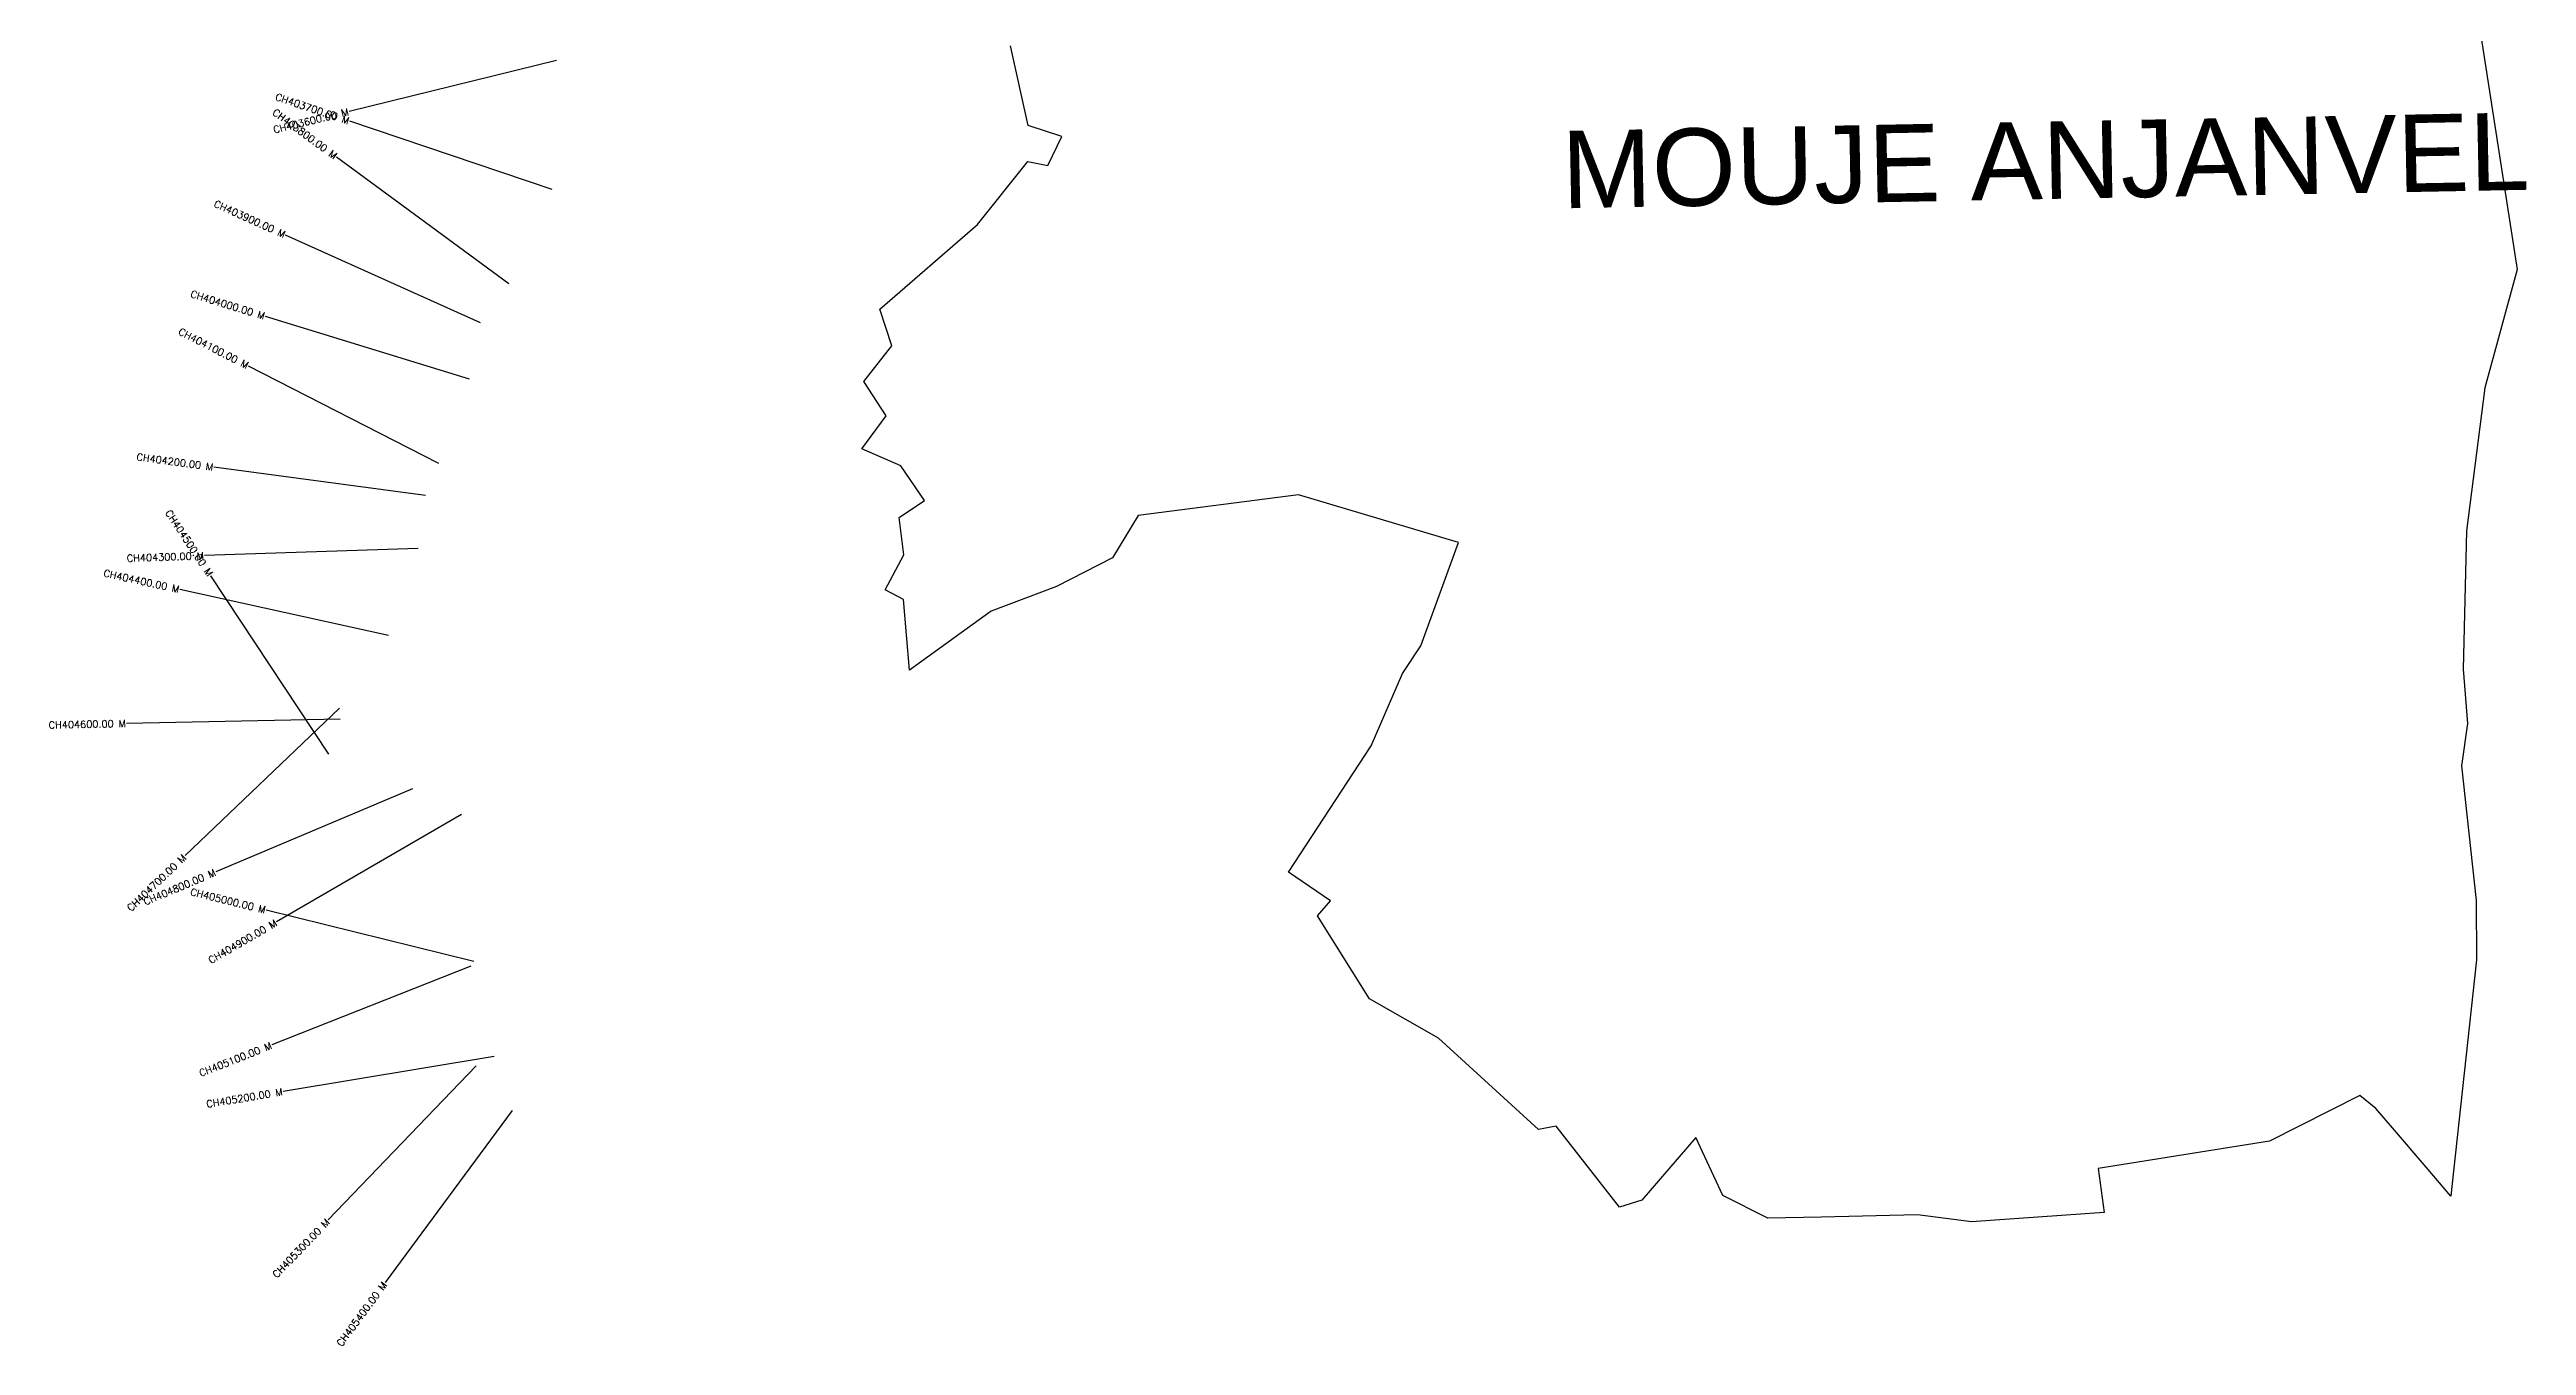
# Model space of a CAD drawing. Header units: metres. Extents: x 302061 to 305538, y 1941225 to 1945691.
# Drawn here: x 302061 to 305538, y 1941225 to 1943045 of the extents above; entities that cross this region are included whole.
import ezdxf
from ezdxf.enums import TextEntityAlignment as Align

# ---------------------------------------------------------------- set-up
doc = ezdxf.new("R2010")
doc.units = ezdxf.units.M
for name, color, linetype in [('CS', 134, 'Continuous'), ('CSMark', 6, 'Continuous'), ('VILLAGE NAME', 250, 'Continuous')]:
    doc.layers.add(name, color=color, linetype=linetype)
doc.styles.get("Standard").update_dxf_attribs({"font": 'simplex.shx'})

msp = doc.modelspace()

# ---------------------------------------------------------------- linework, layer by layer
at = {"color": 6, "flags": 128}
msp.add_lwpolyline([(305474.7, 1943061), (305525.3, 1942735.8), (305479.8, 1942569.8), (305454.1, 1942369), (305449.7, 1942174.7), (305455.6, 1942098.2), (305447.3, 1942038.9), (305467.9, 1941849.8), (305468.1, 1941766.3), (305433.7, 1941447.9), (305432.3, 1941434.6), (305397.6, 1941475.2), (305350.3, 1941530.4), (305327, 1941557.6), (305304.5, 1941575.7), (305177.5, 1941511.7), (304936.9, 1941473.2), (304945.7, 1941411.4), (304759, 1941398.5), (304683.3, 1941408.1), (304548, 1941405), (304473.2, 1941403.4), (304409.9, 1941435.3), (304372.2, 1941516.7), (304296.2, 1941428.8), (304265.1, 1941419.1), (304176.1, 1941532.6), (304151.4, 1941527.9), (304010.7, 1941656.1), (303914, 1941711.4), (303841, 1941828), (303859.4, 1941849.4), (303800, 1941889.5), (303916.5, 1942066.8), (303960.5, 1942168.5), (303986.2, 1942207.4), (304038.7, 1942352.3), (303814.4, 1942419.4), (303589.3, 1942390.3), (303553.3, 1942330.9), (303474.6, 1942290.6), (303382.8, 1942256.2), (303268.2, 1942173.3), (303259.8, 1942272.2), (303234, 1942286), (303260.2, 1942335.1), (303253.6, 1942387.7), (303289, 1942411.4), (303255.8, 1942459.9), (303200.9, 1942484.1), (303235.1, 1942530.5), (303203.7, 1942578.4), (303243.2, 1942628.7), (303226.5, 1942680.2), (303363.7, 1942798.8), (303434.3, 1942887.6), (303462.5, 1942881.7), (303481.8, 1942922.5), (303434.8, 1942938), (303409.7, 1943049.7)], dxfattribs=at)
at = {"layer": 'CS'}
for p, q in [((302772.6, 1943029.1), (302481.2, 1942957.7)), ((302766.3, 1942848.1), (302482, 1942943.9)), ((302705.4, 1942715.9), (302463.6, 1942893.5)), ((302665.6, 1942661), (302392, 1942784.2)), ((302650.4, 1942581.7), (302363.6, 1942669.9)), ((302607.2, 1942463.4), (302340.1, 1942599.9)), ((302588.6, 1942418.3), (302291.3, 1942458.3)), ((302578.1, 1942344.1), (302278.3, 1942334)), ((302536.6, 1942221.9), (302243.6, 1942286.3)), ((302452.6, 1942055.4), (302287.1, 1942305.6)), ((302467.9, 1942119.8), (302250.8, 1941912.7)), ((302468.6, 1942104.5), (302168.7, 1942098.3)), ((302570.3, 1942006.6), (302293.9, 1941889.9)), ((302638.8, 1941970.3), (302379.4, 1941819.7)), ((302656.1, 1941764.2), (302364.9, 1941836.1)), ((302651.9, 1941757.3), (302372.9, 1941646.8)), ((302684.8, 1941630.4), (302388.8, 1941581.5)), ((302659.8, 1941617.3), (302452, 1941401)), ((302709.9, 1941554.6), (302531.8, 1941313.2))]:
    msp.add_line(p, q, dxfattribs=at)

# ---------------------------------------------------------------- texts
at = {"layer": 'CSMark'}
for s, rotation, p in [('CH403700.00 M', 341.3803, (302481, 1942944.2)), ('CH403800.00 M', 323.6974, (302462.8, 1942894.1)), ('CH403600.00 M', 13.7714, (302480.2, 1942957.5)), ('CH403900.00 M', 335.7671, (302391.1, 1942784.6)), ('CH404000.00 M', 342.8941, (302362.7, 1942670.2)), ('CH404100.00 M', 332.9225, (302339.2, 1942600.4)), ('CH404200.00 M', 352.3279, (302290.3, 1942458.4)), ('CH404500.00 M', 303.5007, (302286.5, 1942306.4)), ('CH404300.00 M', 1.9373, (302277.3, 1942333.9)), ('CH404400.00 M', 347.6029, (302242.6, 1942286.5)), ('CH404600.00 M', 1.1863, (302167.7, 1942098.3)), ('CH404700.00 M', 43.6439, (302250.1, 1941912)), ('CH404800.00 M', 22.8985, (302293, 1941889.5)), ('CH405000.00 M', 346.1419, (302363.9, 1941836.3)), ('CH404900.00 M', 30.1452, (302378.5, 1941819.2)), ('CH405100.00 M', 21.6007, (302372, 1941646.5)), ('CH405200.00 M', 9.3841, (302387.8, 1941581.3)), ('CH405300.00 M', 46.1421, (302451.3, 1941400.3)), ('CH405400.00 M', 53.5681, (302531.2, 1941312.4))]:
    msp.add_text(s, height=10, rotation=rotation, dxfattribs=at).set_placement(p, align=Align.MIDDLE_RIGHT)
at = {"layer": 'VILLAGE NAME', "insert": (304182.7, 1942930.4), "char_height": 108.748, "attachment_point": 1, "rotation": 1.1028}
msp.add_mtext_dynamic_manual_height_columns('{\\fArial|b0|i0|c0|p34;MOUJE ANJANVEL}', width=1571.314, gutter_width=543.7, heights=[0], dxfattribs=at)

doc.saveas('drawing.dxf')
